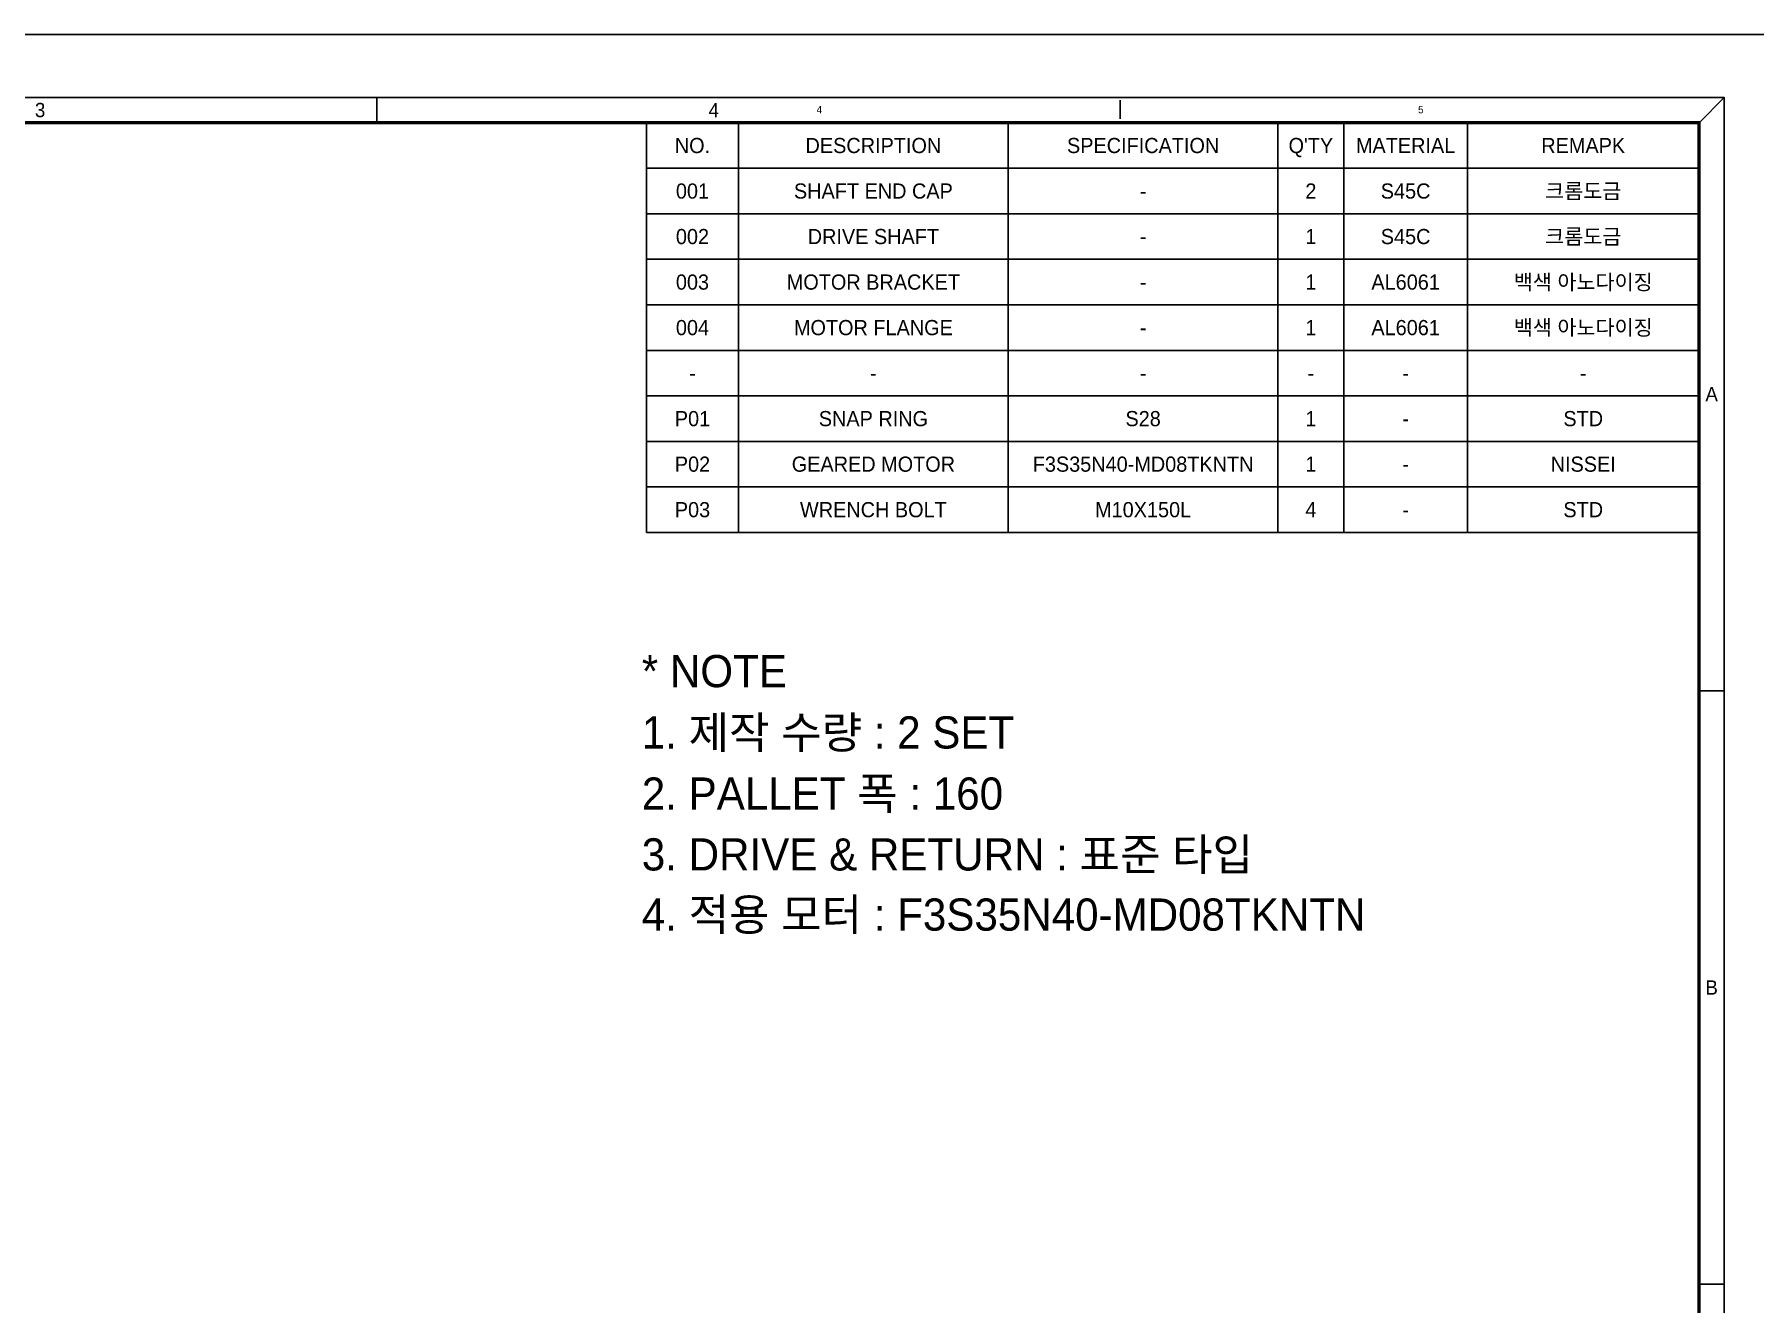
# Model space of a CAD drawing. Header units: inches. Extents: x 0 to 23821, y 0 to 11279.
# Drawn here: x 15657 to 16678, y 731 to 1485 of the extents above; entities that cross this region are included whole.
import ezdxf
from ezdxf.enums import TextEntityAlignment as Align

# ---------------------------------------------------------------- set-up
doc = ezdxf.new("R2010")
doc.units = ezdxf.units.IN
doc.header["$LTSCALE"] = 10
doc.header["$MEASUREMENT"] = 0
doc.layers.add('44', color=4, linetype='Continuous')
doc.styles.add('SCI', font='')
doc.styles.get('SCI').set_extended_font_data('Gulim')

# ---------------------------------------------------------------- blocks, each defined once
blk = doc.blocks.new('A$C82e70aa9')
at = {"color": 2}
for p, q in [((252, -7.5), (252, -10.5)), ((412, -7.5), (409, -10.5))]:
    blk.add_line(p, q, dxfattribs=at)
at = {"color": 3}
blk.add_line((304, -10.5), (409, -10.5), dxfattribs=at)
for p, q in [((409, -78), (412, -78)), ((412, -148.5), (409, -148.5))]:
    blk.add_line(p, q)
at = {"color": 1}
blk.add_lwpolyline([(0, 0), (420, 0), (420, -297), (0, -297)], close=True, dxfattribs=at)
at = {"color": 2}
blk.add_lwpolyline([(12, -7.5), (412, -7.5), (412, -289.5), (12, -289.5)], close=True, dxfattribs=at)
at = {"const_width": 0.4}
blk.add_lwpolyline([(15, -10.5), (409, -10.5), (409, -286.5), (15, -286.5)], close=True, dxfattribs=at)
at = {"color": 2, "char_height": 1.7, "attachment_point": 5, "style": 'SCI'}
for s, insert, width in [('3', (212, -9), 80), ('4', (292, -9), 80), ('A', (410.5, -42.75), 3), ('B', (410.5, -113.25), 3)]:
    blk.add_mtext(s, dxfattribs=dict(at, insert=insert, width=width))

msp = doc.modelspace()

# ---------------------------------------------------------------- linework, layer by layer
at = {"color": 2}
msp.add_line((16301.25, 1434.73214286), (16301.25, 1445.89285714), dxfattribs=at)
for p, q in [((16020, 1405.45673077), (16020, 1432.5)), ((16645, 1405.45673077), (16020, 1405.45673077)), ((16645, 1297.28365385), (16020, 1297.28365385)), ((16645, 1270.24038462), (16020, 1270.24038462)), ((16645, 1189.11057692), (16020, 1189.11057692))]:
    msp.add_line(p, q)
at = {"color": 3}
for p, q in [((16074.6875, 1405.45673077), (16074.6875, 1432.5)), ((16234.84375, 1405.45673077), (16234.84375, 1432.5)), ((16395, 1405.45673077), (16395, 1432.5)), ((16434.0625, 1405.45673077), (16434.0625, 1432.5)), ((16507.5, 1405.45673077), (16507.5, 1432.5)), ((16074.6875, 1378.41346154), (16074.6875, 1405.45673077)), ((16234.84375, 1378.41346154), (16234.84375, 1405.45673077)), ((16395, 1378.41346154), (16395, 1405.45673077)), ((16434.0625, 1378.41346154), (16434.0625, 1405.45673077)), ((16507.5, 1378.41346154), (16507.5, 1405.45673077)), ((16074.6875, 1351.37019231), (16074.6875, 1378.41346154)), ((16234.84375, 1351.37019231), (16234.84375, 1378.41346154)), ((16395, 1351.37019231), (16395, 1378.41346154)), ((16434.0625, 1351.37019231), (16434.0625, 1378.41346154)), ((16507.5, 1351.37019231), (16507.5, 1378.41346154)), ((16074.6875, 1324.32692308), (16074.6875, 1351.37019231)), ((16234.84375, 1324.32692308), (16234.84375, 1351.37019231)), ((16395, 1324.32692308), (16395, 1351.37019231)), ((16434.0625, 1324.32692308), (16434.0625, 1351.37019231)), ((16507.5, 1324.32692308), (16507.5, 1351.37019231)), ((16074.6875, 1297.28365385), (16074.6875, 1324.32692308)), ((16234.84375, 1297.28365385), (16234.84375, 1324.32692308)), ((16395, 1297.28365385), (16395, 1324.32692308)), ((16434.0625, 1297.28365385), (16434.0625, 1324.32692308)), ((16507.5, 1297.28365385), (16507.5, 1324.32692308)), ((16074.6875, 1270.24038462), (16074.6875, 1297.28365385)), ((16234.84375, 1270.24038462), (16234.84375, 1297.28365385)), ((16395, 1270.24038462), (16395, 1297.28365385)), ((16434.0625, 1270.24038462), (16434.0625, 1297.28365385)), ((16507.5, 1270.24038462), (16507.5, 1297.28365385)), ((16074.6875, 1243.19711538), (16074.6875, 1270.24038462)), ((16234.84375, 1243.19711538), (16234.84375, 1270.24038462)), ((16395, 1243.19711538), (16395, 1270.24038462)), ((16434.0625, 1243.19711538), (16434.0625, 1270.24038462)), ((16507.5, 1243.19711538), (16507.5, 1270.24038462)), ((16074.6875, 1216.15384615), (16074.6875, 1243.19711538)), ((16234.84375, 1216.15384615), (16234.84375, 1243.19711538)), ((16395, 1216.15384615), (16395, 1243.19711538)), ((16434.0625, 1216.15384615), (16434.0625, 1243.19711538)), ((16507.5, 1216.15384615), (16507.5, 1243.19711538)), ((16074.6875, 1189.11057692), (16074.6875, 1216.15384615)), ((16234.84375, 1189.11057692), (16234.84375, 1216.15384615)), ((16395, 1189.11057692), (16395, 1216.15384615)), ((16434.0625, 1189.11057692), (16434.0625, 1216.15384615)), ((16507.5, 1189.11057692), (16507.5, 1216.15384615))]:
    msp.add_line(p, q, dxfattribs=at)
at = {"color": 7}
for p, q in [((16020, 1378.41346154), (16020, 1405.45673077)), ((16020, 1351.37019231), (16020, 1378.41346154)), ((16020, 1324.32692308), (16020, 1351.37019231)), ((16020, 1297.28365385), (16020, 1324.32692308)), ((16020, 1270.24038462), (16020, 1297.28365385)), ((16020, 1243.19711538), (16020, 1270.24038462)), ((16020, 1216.15384615), (16020, 1243.19711538)), ((16020, 1189.11057692), (16020, 1216.15384615))]:
    msp.add_line(p, q, dxfattribs=at)
at = {"layer": '44'}
for p, q in [((16645, 1378.41346154), (16020, 1378.41346154)), ((16645, 1351.37019231), (16020, 1351.37019231)), ((16645, 1324.32692308), (16020, 1324.32692308)), ((16645, 1243.19711538), (16020, 1243.19711538)), ((16645, 1216.15384615), (16020, 1216.15384615))]:
    msp.add_line(p, q, dxfattribs=at)

# ---------------------------------------------------------------- block references
at = {"xscale": 5, "yscale": 5, "zscale": 5}
msp.add_blockref('A$C82e70aa9', (14600, 1485), dxfattribs=at)

# ---------------------------------------------------------------- texts
at = {"color": 2, "style": 'SCI'}
for s, p in [('4', (16122.67857143, 1440.3125)), ('5', (16479.82142857, 1440.3125))]:
    msp.add_text(s, height=4.46428571, dxfattribs=at).set_placement(p, align=Align.MIDDLE_CENTER)
at = {"style": 'SCI'}
for s, height, p in [('NO.', 9.014423077, (16047.34375, 1418.97836538)), ('DESCRIPTION', 9.0144230769, (16154.765625, 1418.97836538)), ('SPECIFICATION', 9.0144230769, (16314.921875, 1418.97836538)), ("Q'TY", 9.014423077, (16414.53125, 1418.97836538)), ('MATERIAL', 9.014423077, (16470.78125, 1418.97836538)), ('REMAPK', 9.014423077, (16576.25, 1418.97836538)), ('001', 9.014423077, (16047.34375, 1391.93509615)), ('SHAFT END CAP', 9.0144230769, (16154.765625, 1391.93509615)), ('-', 9.01442308, (16314.921875, 1391.93509615)), ('2', 9.01442308, (16414.53125, 1391.93509615)), ('S45C', 9.014423077, (16470.78125, 1391.93509615)), ('크롬도금', 9.014423077, (16576.25, 1391.93509615)), ('002', 9.014423077, (16047.34375, 1364.89182692)), ('DRIVE SHAFT', 9.0144230769, (16154.765625, 1364.89182692)), ('1', 9.01442308, (16414.53125, 1364.89182692)), ('S45C', 9.014423077, (16470.78125, 1364.89182692)), ('크롬도금', 9.014423077, (16576.25, 1364.89182692)), ('-', 9.01442308, (16314.921875, 1364.89182692)), ('003', 9.014423077, (16047.34375, 1337.84855769)), ('MOTOR BRACKET', 9.0144230769, (16154.765625, 1337.84855769)), ('1', 9.01442308, (16414.53125, 1337.84855769)), ('AL6061', 9.014423077, (16470.78125, 1337.84855769)), ('백색 아노다이징', 9.014423077, (16576.25, 1337.84855769)), ('-', 9.01442308, (16314.921875, 1337.84855769)), ('004', 9.014423077, (16047.34375, 1310.80528846)), ('MOTOR FLANGE', 9.0144230769, (16154.765625, 1310.80528846)), ('-', 9.01442308, (16314.921875, 1310.80528846)), ('1', 9.01442308, (16414.53125, 1310.80528846)), ('AL6061', 9.014423077, (16470.78125, 1310.80528846)), ('백색 아노다이징', 9.014423077, (16576.25, 1310.80528846)), ('-', 9.01442308, (16047.34375, 1283.76201923)), ('-', 9.01442308, (16154.765625, 1283.76201923)), ('-', 9.01442308, (16314.921875, 1283.76201923)), ('-', 9.01442308, (16414.53125, 1283.76201923)), ('-', 9.01442308, (16470.78125, 1283.76201923)), ('-', 9.01442308, (16576.25, 1283.76201923)), ('P01', 9.014423077, (16047.34375, 1256.71875)), ('SNAP RING', 9.014423077, (16154.765625, 1256.71875)), ('S28', 9.014423077, (16314.921875, 1256.71875)), ('1', 9.01442308, (16414.53125, 1256.71875)), ('STD', 9.014423077, (16576.25, 1256.71875)), ('-', 9.01442308, (16470.78125, 1256.71875)), ('P02', 9.014423077, (16047.34375, 1229.67548077)), ('GEARED MOTOR', 9.0144230769, (16154.765625, 1229.67548077)), ('F3S35N40-MD08TKNTN', 9.0144230769, (16314.921875, 1229.67548077)), ('1', 9.01442308, (16414.53125, 1229.67548077)), ('-', 9.01442308, (16470.78125, 1229.67548077)), ('NISSEI', 9.014423077, (16576.25, 1229.67548077)), ('P03', 9.014423077, (16047.34375, 1202.63221154)), ('WRENCH BOLT', 9.0144230769, (16154.765625, 1202.63221154)), ('M10X150L', 9.014423077, (16314.921875, 1202.63221154)), ('4', 9.01442308, (16414.53125, 1202.63221154)), ('STD', 9.014423077, (16576.25, 1202.63221154)), ('-', 9.01442308, (16470.78125, 1202.63221154))]:
    msp.add_text(s, height=height, dxfattribs=at).set_placement(p, align=Align.MIDDLE_CENTER)
for s, p in [('* NOTE', (16017.24901501, 1106.72594382)), ('1. 제작 수량 : 2 SET', (16017.24901501, 1070.29121439)), ('2. PALLET 폭 : 160', (16017.24901501, 1033.96473068)), ('3. DRIVE & RETURN : 표준 타입', (16017.24901501, 997.82768967)), ('4. 적용 모터 : F3S35N40-MD08TKNTN', (16017.24901501, 962.07823283))]:
    msp.add_text(s, height=19.125, dxfattribs=at).set_placement(p, align=Align.MIDDLE_LEFT)

doc.saveas('drawing.dxf')
